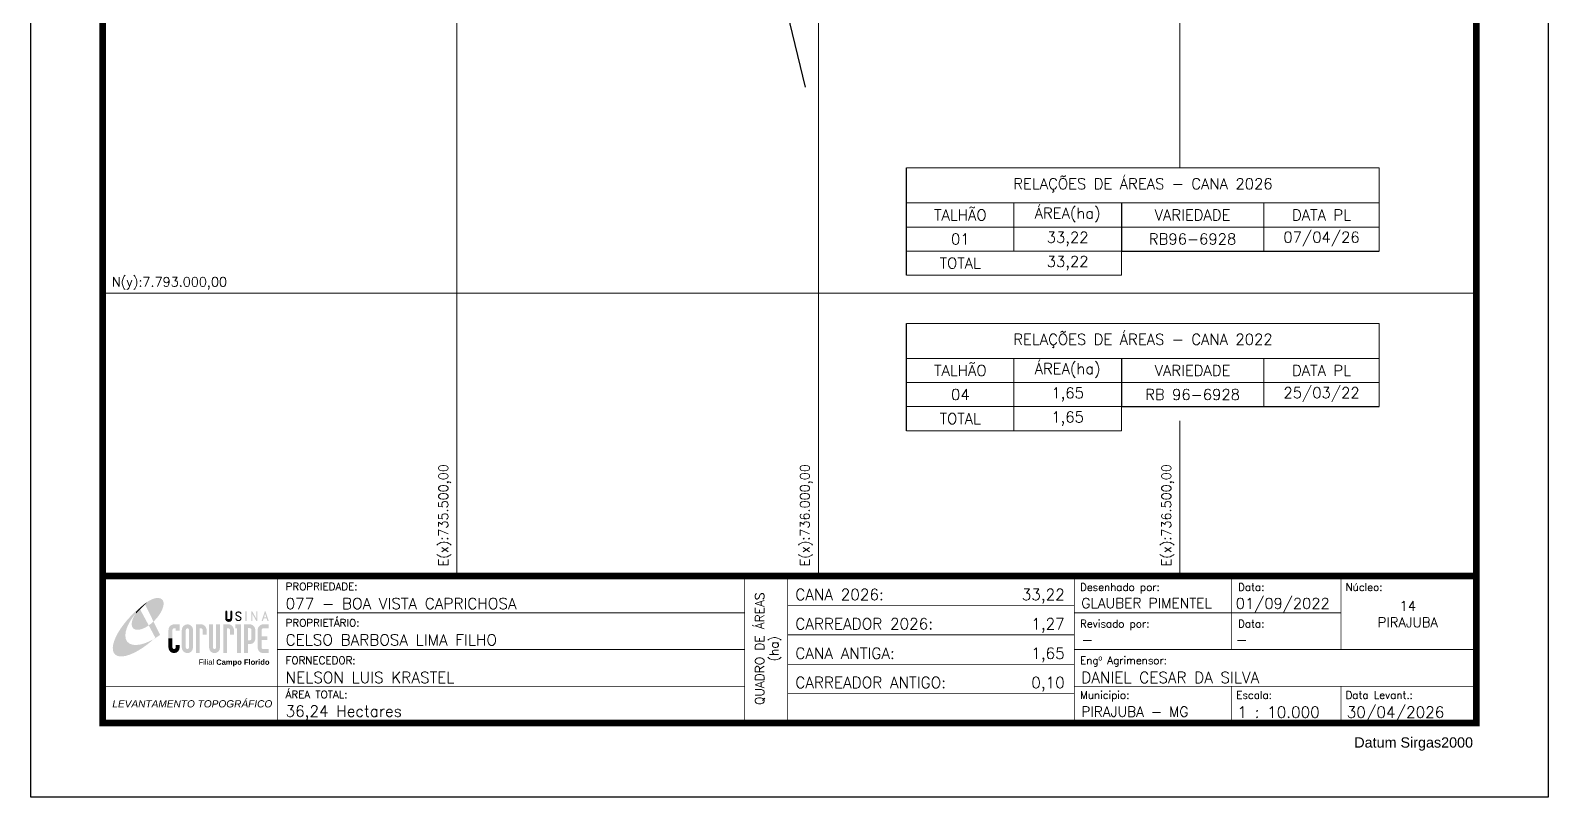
# Model space of a CAD drawing. Header units: millimetres. Extents: x 734910 to 737010, y 7792303 to 7795273.
# Drawn here: x 734910 to 737010, y 7792303 to 7793364 of the extents above; entities that cross this region are included whole.
import ezdxf
from ezdxf.enums import TextEntityAlignment as Align

# ---------------------------------------------------------------- set-up
doc = ezdxf.new("R2010")
doc.units = ezdxf.units.MM
doc.linetypes.add('LIN0', pattern=[0])
for name, color, linetype in [('CONFRONTANTES', 7, 'Continuous'), ('MARGEM', 5, 'Continuous'), ('QUADRO_DE_AREAS_CANA_2026', 7, 'Continuous'), ('QUADRO_DE_AREAS_CANA_ANTIGA', 7, 'Continuous'), ('TEXTO', 7, 'Continuous')]:
    doc.layers.add(name, color=color, linetype=linetype)
doc.layers.add('MALHA', color=253, linetype='Continuous', lineweight=13)
doc.styles.add('ARIAL', font='arial.ttf')
doc.styles.add('marcelo', font='arial.ttf')
doc.styles.add('ROMANS', font='romans', dxfattribs={"height": 0.2})
doc.styles.add('SIMPLEX', font='simplex', dxfattribs={"height": 0.2})
doc.styles.get("Standard").update_dxf_attribs({"font": 'arial.ttf'})

# ---------------------------------------------------------------- blocks, each defined once
blk = doc.blocks.new('A$C78F83FB3')
at = {"layer": 'MARGEM'}
h = blk.add_hatch(color=20, dxfattribs=at)
edge = h.paths.add_edge_path()
edge.add_ellipse((19.49, 23.77), major_axis=(-6.68, -6.67), ratio=0.469426, start_angle=292.73277, end_angle=601.25787)
edge.add_ellipse((22.83, 22.05), major_axis=(12.64, 11.29), ratio=0.457614, start_angle=79.90686, end_angle=107.91393)
edge = h.paths.add_edge_path()
edge.add_ellipse((18.28, 18.7), major_axis=(13.95, 13.59), ratio=0.386848, start_angle=63.96117, end_angle=264.59932)
edge.add_ellipse((22.83, 22.05), major_axis=(12.64, 11.29), ratio=0.457614, start_angle=107.91393, end_angle=245.11815, ccw=False)
edge.add_ellipse((19.49, 23.77), major_axis=(-6.68, -6.67), ratio=0.469426, start_angle=241.25787, end_angle=292.73277, ccw=False)
for color, points in [(20, [(15.46, 26.12), (14.17, 24.81), (14.06, 24.24), (14.39, 23.97), (14.67, 24.54), (19.47, 29.32), (18.48, 28.66), (17.31, 27.78)]), (7, [(58.42, 24.9), (57.9, 24.9), (57.9, 21.73, -0.414214), (57.15, 20.98), (56.84, 20.98, -0.414214), (56.09, 21.73), (56.09, 24.9), (55.57, 24.9), (55.57, 21.73, 0.414214), (56.84, 20.46), (57.15, 20.46, 0.414214), (58.42, 21.73)]), (7, [(61.7, 24.9), (61.23, 24.9, 0.396318), (60.04, 23.78), (60.04, 23.72, 0.151912), (60.39, 22.97), (60.46, 22.92), (62.18, 22), (62.85, 21.83, 0.12407), (62.51, 22.42), (60.75, 23.36, -0.13192), (60.56, 23.77, -0.385578), (61.23, 24.37), (61.7, 24.37, -0.414214), (62.37, 23.7), (62.89, 23.7, 0.414214)]), (7, [(62.37, 23.7), (62.89, 23.7, 0.414214), (61.7, 24.9), (61.23, 24.9, 0.396318), (60.04, 23.78), (60.04, 23.72, 0.151912), (60.39, 22.97), (60.46, 22.92), (62.18, 22), (62.18, 22, -0.131921), (62.37, 21.59, -0.385578), (61.7, 20.98), (61.23, 20.98, -0.414214), (60.56, 21.65), (60.04, 21.65, 0.414214), (61.23, 20.46), (61.7, 20.46, 0.402546), (62.89, 21.61, 0.165292), (62.51, 22.42), (60.75, 23.36, -0.13192), (60.56, 23.77, -0.385578), (61.23, 24.37), (61.7, 24.37, -0.414214)]), (7, [(30.97, 12.46), (29.13, 12.46), (29.13, 8.21, 1), (34.29, 8.21), (34.29, 9.41), (32.45, 9.41), (32.45, 8.21, -1), (30.97, 8.21)])]:
    blk.add_hatch(color=color, dxfattribs=at).paths.add_polyline_path(points)
h = blk.add_hatch(color=7, dxfattribs=at)
h.paths.add_polyline_path([(65.24, 24.9), (64.72, 24.9), (64.72, 20.46), (65.24, 20.46)])
h.paths.add_polyline_path([(67.38, 20.46), (67.9, 20.46), (67.9, 23.74), (69.74, 20.46), (70.23, 20.46), (70.23, 24.9), (69.71, 24.9), (69.71, 21.58), (67.85, 24.9), (67.38, 24.9)])
h.paths.add_polyline_path([(72.17, 20.46), (72.72, 20.46), (73.14, 21.73), (74.49, 21.73), (74.9, 20.46), (75.45, 20.46), (74, 24.9), (73.62, 24.9)])
h.paths.add_polyline_path([(73.81, 23.8), (74.32, 22.25), (73.31, 22.25)], flags=16)
h = blk.add_hatch(color=7, dxfattribs=at)
h.paths.add_polyline_path([(31.71, 18.93, 0.414214), (29.13, 16.35), (29.13, 12.46), (30.97, 12.46), (30.97, 16.35, -0.414214), (31.71, 17.09), (32.45, 17.09), (32.45, 16.02), (34.29, 16.02), (34.29, 18.93)])
h.paths.add_polyline_path([(44.15, 17.09, -0.414214), (44.89, 16.35), (44.89, 14.1), (46.72, 14.1), (46.72, 16.17, 0.433937), (44.15, 18.93), (41.77, 18.93), (41.77, 12.46), (43.61, 12.46), (43.61, 17.09)])
h.paths.add_polyline_path([(43.61, 12.46), (41.77, 12.46), (41.77, 5.62), (43.61, 5.62)])
h.paths.add_polyline_path([(47.92, 12.46), (49.75, 12.46), (49.75, 18.93), (47.92, 18.93)])
h.paths.add_polyline_path([(52.91, 18.93), (51.08, 18.93), (51.08, 12.46), (52.91, 12.46)])
h.paths.add_polyline_path([(51.08, 8.12, -1), (49.75, 8.12), (49.75, 12.46), (47.92, 12.46), (47.92, 8.12, 1), (52.91, 8.12), (52.91, 12.46), (51.08, 12.46)])
h.paths.add_polyline_path([(54.41, 12.46), (56.25, 12.46), (56.25, 17.09), (56.79, 17.09, -0.414214), (57.53, 16.35), (57.53, 14.1), (59.36, 14.1), (59.36, 16.17, 0.433937), (56.79, 18.93), (54.41, 18.93)])
h.paths.add_polyline_path([(56.25, 12.46), (54.41, 12.46), (54.41, 5.62), (56.25, 5.62)])
h.paths.add_polyline_path([(60.73, 12.46), (62.58, 12.46), (62.58, 18.93), (60.02, 18.93), (60.02, 17.08), (60.73, 17.08)])
h.paths.add_polyline_path([(62.58, 12.46), (60.73, 12.46), (60.73, 5.62), (62.58, 5.62)])
h.paths.add_polyline_path([(64.06, 12.46), (65.82, 12.46), (65.82, 17.17), (66.66, 17.17, -0.450417), (67.48, 16.25), (67.48, 12.46), (69.24, 12.46, 0.002307), (69.24, 12.48, 0.005282), (69.23, 12.54, -0.000938), (69.23, 12.53), (69.23, 16.17, 0.433937), (66.66, 18.93), (64.06, 18.93)])
h.paths.add_polyline_path([(64.06, 5.62), (65.82, 5.62), (65.82, 9.77), (66.66, 9.77, 0.426056), (69.24, 12.46), (67.48, 12.46), (67.48, 12.45, -0.450417), (66.66, 11.53), (65.82, 11.53), (65.82, 12.46), (64.06, 12.46)])
h.paths.add_polyline_path([(70.37, 12.46), (74.87, 12.46), (74.87, 13.44), (72.21, 13.44), (72.21, 16.35, -0.414214), (72.95, 17.09), (75.38, 17.09), (75.38, 18.93), (72.95, 18.93, 0.414214), (70.37, 16.35)])
h.paths.add_polyline_path([(72.21, 11.62), (74.87, 11.62), (74.87, 12.46), (70.37, 12.46), (70.37, 8.21, 0.414214), (72.95, 5.62), (75.38, 5.62), (75.38, 7.47), (72.95, 7.47, -0.414214), (72.21, 8.21)])
h = blk.add_hatch(color=7, dxfattribs=at)
h.paths.add_polyline_path([(35.29, 16.35), (35.29, 8.21, 1), (40.46, 8.21, 0.016978), (40.45, 8.38), (40.45, 16.17, 0.433937), (37.88, 18.93), (37.87, 18.93, 0.41391)])
h.paths.add_polyline_path([(38.62, 16.35), (38.62, 8.21, -1), (37.13, 8.21), (37.13, 16.35, -1)], flags=16)
at = {"layer": 'MARGEM', "color": 7, "linetype": 'Continuous'}
blk.add_lwpolyline([(58.42, 24.9), (57.9, 24.9), (57.9, 21.73, -0.414214), (57.15, 20.98), (56.84, 20.98, -0.414214), (56.09, 21.73), (56.09, 24.9), (55.57, 24.9), (55.57, 21.73, 0.414214), (56.84, 20.46), (57.15, 20.46, 0.414214), (58.42, 21.73), (58.42, 24.9)], format="xyb", close=True, dxfattribs=at)
at = {"layer": 'MARGEM', "color": 252, "insert": (43.05, 2.72), "char_height": 2.5, "attachment_point": 1, "style": 'ARIAL'}
blk.add_mtext_dynamic_manual_height_columns('Filial {\\fArial|b1|i0|c0|p34;Campo Florido}', width=33.0271, gutter_width=2.46, heights=[2.95], dxfattribs=at)

msp = doc.modelspace()

# ---------------------------------------------------------------- linework, layer by layer
at = {"layer": 'CONFRONTANTES'}
msp.add_lwpolyline([(735931.6, 7793491.1), (735981.7, 7793285.2)], dxfattribs=at)
at = {"layer": 'MALHA'}
for points in [[(735500, 7793134.7), (735500, 7794250.2)], [(736000, 7793134.7), (736000, 7793458.7)], [(736500, 7793173.4), (736500, 7793455.4)], [(735500, 7792608.6), (735500, 7793134.7)], [(736000, 7792608.6), (736000, 7793134.7)], [(735009.9, 7793000), (735485.8, 7793000)], [(735485.8, 7793000), (736121.9, 7793000)], [(736121.9, 7793000), (736909.9, 7793000)], [(736500, 7792608.6), (736500, 7792823.4)]]:
    msp.add_lwpolyline(points, dxfattribs=at)
at = {"layer": 'MARGEM', "color": 174, "linetype": 'LIN0', "elevation": 1127.4, "flags": 128}
msp.add_lwpolyline([(737009.9, 7792303.3), (737009.9, 7795273.3), (734909.9, 7795273.3), (734909.9, 7792303.3)], close=True, dxfattribs=at)
for points, const_width in [([(736909.9, 7792608.6), (736909.9, 7795173.3), (735009.9, 7795173.3), (735009.9, 7792608.6)], 9.09), ([(735251.5, 7792608.6), (735251.5, 7792405.3)], 1.01), ([(735898, 7792608.6), (735898, 7792407.8)], 1.01), ([(735957.3, 7792608.6), (735957.3, 7792407.8)], 1.01), ([(736353.9, 7792608.6), (736353.9, 7792407.8)], 1.01), ([(736570.9, 7792506.9), (736570.9, 7792608.6)], 1.01), ([(736722.6, 7792506.9), (736722.6, 7792608.6)], 1.01), ([(735251.5, 7792557.7), (735898, 7792557.7)], 1.01), ([(735957.3, 7792567.9), (736353.9, 7792567.9)], 1.01), ([(736353.9, 7792557.7), (736722.6, 7792557.7)], 1.01), ([(735957.3, 7792527.2), (736353.9, 7792527.2)], 1.01), ([(735251.5, 7792506.9), (735898, 7792506.9)], 1.01), ([(736353.9, 7792506.9), (736910, 7792506.9)], 1.01), ([(735957.3, 7792486.6), (736353.9, 7792486.6)], 1.01), ([(735009.9, 7792456.1), (735898, 7792456.1)], 1.01), ([(736353.9, 7792456.1), (736910, 7792456.1)], 1.01), ([(736570.9, 7792456.1), (736570.9, 7792405.7)], 1.01), ([(736722.6, 7792456.1), (736722.6, 7792405.7)], 1.01), ([(735957.3, 7792445.9), (736353.9, 7792445.9)], 1.01)]:
    msp.add_lwpolyline(points, dxfattribs=dict(at, const_width=const_width))
at = {"layer": 'MARGEM', "color": 174, "linetype": 'LIN0', "const_width": 9.09, "elevation": 1127.4, "flags": 128}
msp.add_lwpolyline([(735009.9, 7792608.6), (736909.9, 7792608.6), (736909.9, 7792405.3), (735009.9, 7792405.3)], close=True, dxfattribs=at)
at = {"layer": 'QUADRO_DE_AREAS_CANA_2026', "color": 174, "linetype": 'ByBlock', "lineweight": 0}
for p, q in [((736775.6, 7793173.4, 1127.4), (736121.9, 7793173.4, 1127.4)), ((736775.6, 7793173.4, 1127.4), (736775.6, 7793058.2, 1127.4)), ((736418.9, 7793024.9, 1127.4), (736121.9, 7793024.9, 1127.4))]:
    msp.add_line(p, q, dxfattribs=at)
at = {"layer": 'QUADRO_DE_AREAS_CANA_2026', "color": 174, "linetype": 'ByBlock', "lineweight": 30}
for p, q in [((736121.9, 7793058.2, 1127.4), (736121.9, 7793173.4, 1127.4)), ((736121.9, 7793024.9, 1127.4), (736121.9, 7793058.2, 1127.4))]:
    msp.add_line(p, q, dxfattribs=at)
at = {"layer": 'QUADRO_DE_AREAS_CANA_2026', "color": 7, "linetype": 'ByBlock', "lineweight": 0}
for p, q in [((736775.6, 7793124.9, 1127.4), (736121.9, 7793124.9, 1127.4)), ((736270.4, 7793124.9, 1127.4), (736270.4, 7793058.2, 1127.4)), ((736615.9, 7793124.9, 1127.4), (736615.9, 7793058.2, 1127.4)), ((736775.6, 7793091.5, 1127.4), (736121.9, 7793091.5, 1127.4)), ((736418.9, 7793058.2, 1127.4), (736121.9, 7793058.2, 1127.4))]:
    msp.add_line(p, q, dxfattribs=at)
at = {"layer": 'QUADRO_DE_AREAS_CANA_2026', "color": 7, "linetype": 'ByBlock', "lineweight": 30}
msp.add_line((736418.9, 7793124.9, 1127.4), (736418.9, 7793058.2, 1127.4), dxfattribs=at)
at = {"layer": 'QUADRO_DE_AREAS_CANA_2026', "color": 174, "linetype": 'Continuous', "elevation": 1127.4}
msp.add_lwpolyline([(736418.9, 7793058.2), (736775.6, 7793058.2)], dxfattribs=at)
at = {"layer": 'QUADRO_DE_AREAS_CANA_2026', "color": 174, "linetype": 'ByBlock', "lineweight": 0, "elevation": 1127.4}
msp.add_lwpolyline([(736418.9, 7793024.9), (736418.9, 7793058.2)], dxfattribs=at)
at = {"layer": 'QUADRO_DE_AREAS_CANA_ANTIGA', "color": 174, "linetype": 'ByBlock', "lineweight": 30}
msp.add_line((736121.9, 7792809.7, 1127.4), (736121.9, 7792958.2, 1127.4), dxfattribs=at)
at = {"layer": 'QUADRO_DE_AREAS_CANA_ANTIGA', "color": 174, "linetype": 'ByBlock', "lineweight": 0}
for p, q in [((736775.6, 7792958.2, 1127.4), (736121.9, 7792958.2, 1127.4)), ((736775.6, 7792958.2, 1127.4), (736775.6, 7792843, 1127.4)), ((736418.9, 7792809.7, 1127.4), (736121.9, 7792809.7, 1127.4))]:
    msp.add_line(p, q, dxfattribs=at)
at = {"layer": 'QUADRO_DE_AREAS_CANA_ANTIGA', "color": 7, "linetype": 'ByBlock', "lineweight": 0}
for p, q in [((736775.6, 7792909.7, 1127.4), (736121.9, 7792909.7, 1127.4)), ((736270.4, 7792909.7, 1127.4), (736270.4, 7792809.7, 1127.4)), ((736615.9, 7792909.7, 1127.4), (736615.9, 7792843, 1127.4)), ((736775.6, 7792876.3, 1127.4), (736121.9, 7792876.3, 1127.4)), ((736418.9, 7792843, 1127.4), (736121.9, 7792843, 1127.4))]:
    msp.add_line(p, q, dxfattribs=at)
at = {"layer": 'QUADRO_DE_AREAS_CANA_ANTIGA', "color": 7, "linetype": 'ByBlock', "lineweight": 30}
msp.add_line((736418.9, 7792909.7, 1127.4), (736418.9, 7792843, 1127.4), dxfattribs=at)
at = {"layer": 'QUADRO_DE_AREAS_CANA_ANTIGA', "color": 174, "linetype": 'Continuous', "elevation": 1127.4}
msp.add_lwpolyline([(736418.9, 7792843), (736775.6, 7792843)], dxfattribs=at)
at = {"layer": 'QUADRO_DE_AREAS_CANA_ANTIGA', "color": 174, "linetype": 'ByBlock', "lineweight": 0, "elevation": 1127.4}
msp.add_lwpolyline([(736418.9, 7792809.7), (736418.9, 7792843)], dxfattribs=at)

# ---------------------------------------------------------------- block references
at = {"layer": 'MARGEM', "color": 7, "linetype": 'ByBlock', "xscale": 2.992089735354253, "yscale": 2.992089735354253, "zscale": 2.992089735354253}
msp.add_blockref('A$C78F83FB3', (735013.8, 7792485.1, 2254.8), dxfattribs=at)

# ---------------------------------------------------------------- texts
at = {"layer": 'MALHA', "insert": (735022.6, 7793022.2, 1127.4), "char_height": 13, "width": 172.714, "attachment_point": 1, "style": 'ROMANS'}
msp.add_mtext('N(y):7.793.000,00', dxfattribs=at)
at = {"layer": 'MALHA', "char_height": 13, "width": 151.903, "attachment_point": 1, "rotation": 90, "style": 'ROMANS'}
for s, insert in [('E(x):735.500,00', (735474.6, 7792621.9, 1127.4)), ('E(x):736.000,00', (735974.6, 7792621.9, 1127.4)), ('E(x):736.500,00', (736474.6, 7792621.9, 1127.4))]:
    msp.add_mtext(s, dxfattribs=dict(at, insert=insert))
at = {"layer": 'QUADRO_DE_AREAS_CANA_2026', "color": 7, "linetype": 'Continuous', "insert": (736448.8, 7793149.2, 1127.4), "char_height": 15, "width": 573.794, "attachment_point": 5, "line_spacing_factor": 0.9, "style": 'ROMANS'}
msp.add_mtext('RELAÇÕES DE ÁREAS - CANA 2026', dxfattribs=at)
at = {"layer": 'QUADRO_DE_AREAS_CANA_2026', "color": 7, "char_height": 15, "attachment_point": 5, "style": 'ROMANS'}
for s, insert, width in [('ÁREA(ha)', (736344.6, 7793108.2, 1127.4), 85.935), ('TALHÃO', (736196.2, 7793108.2, 1127.4), 85.935), ('VARIEDADE', (736517.4, 7793108.2, 1127.4), 85.935), ('DATA PL', (736695.8, 7793108.2, 1127.4), 146.366), ('01', (736196.2, 7793074.9, 1127.4), 85.935), ('{\\C256;33,22}', (736344.6, 7793074.9, 1127.4), 85.935), ('RB96-6928', (736517.4, 7793074.9, 1127.4), 85.935), ('07/04/26', (736695.8, 7793074.9, 1127.4), 85.935), ('TOTAL', (736196.2, 7793041.6, 1127.4), 85.935), ('{\\C256;33,22}', (736344.6, 7793041.6, 1127.4), 85.935)]:
    msp.add_mtext(s, dxfattribs=dict(at, insert=insert, width=width))
at = {"layer": 'QUADRO_DE_AREAS_CANA_ANTIGA', "color": 7, "linetype": 'Continuous', "insert": (736448.8, 7792934, 1127.4), "char_height": 15, "width": 573.794, "attachment_point": 5, "line_spacing_factor": 0.9, "style": 'ROMANS'}
msp.add_mtext('RELAÇÕES DE ÁREAS - CANA 2022', dxfattribs=at)
at = {"layer": 'QUADRO_DE_AREAS_CANA_ANTIGA', "color": 7, "char_height": 15, "attachment_point": 5, "style": 'ROMANS'}
for s, insert, width in [('TALHÃO', (736196.2, 7792893, 1127.4), 85.935), ('ÁREA(ha)', (736344.6, 7792893, 1127.4), 85.935), ('VARIEDADE', (736517.4, 7792893, 1127.4), 85.935), ('DATA PL', (736695.8, 7792893, 1127.4), 146.366), ('{\\C256;1,65}', (736344.6, 7792859.7, 1127.4), 85.935), ('25/03/22', (736695.8, 7792859.7, 1127.4), 85.935), ('04', (736196.2, 7792859.7, 1127.4), 85.935), ('RB 96-6928', (736517.4, 7792859.7, 1127.4), 152.652), ('TOTAL', (736196.2, 7792826.3, 1127.4), 85.935), ('{\\C256;1,65}', (736344.6, 7792826.3, 1127.4), 85.935)]:
    msp.add_mtext(s, dxfattribs=dict(at, insert=insert, width=width))
at = {"layer": 'TEXTO', "linetype": 'Continuous', "lineweight": 9}
for s, height, style, p in [('PROPRIEDADE:', 10.457, 'SIMPLEX', (735262.9, 7792599.4, 1127.4)), ('Desenhado por:', 10.457, 'SIMPLEX', (736361.8, 7792598.5, 1127.4)), ('Data:', 10.46, 'SIMPLEX', (736580.4, 7792598.5, 1127.4)), ('Núcleo:', 10.46, 'SIMPLEX', (736729, 7792598.5, 1127.4)), ('PROPRIETÁRIO:', 10.457, 'SIMPLEX', (735262.9, 7792549.1, 1127.4)), ('Revisado por:', 10.457, 'SIMPLEX', (736361.8, 7792547.8, 1127.4)), ('Data:', 10.46, 'SIMPLEX', (736580.4, 7792547.8, 1127.4)), ('FORNECEDOR:', 10.457, 'SIMPLEX', (735262.9, 7792497.2, 1127.4)), ('Engº Agrimensor:', 10.457, 'SIMPLEX', (736361.8, 7792497.2, 1127.4)), ('ÁREA TOTAL:', 10.457, 'SIMPLEX', (735262.9, 7792449.9, 1127.4)), ('Municipio:', 10.46, 'SIMPLEX', (736361.8, 7792449.1, 1127.4)), ('Escala:', 10.46, 'SIMPLEX', (736577.9, 7792449.1, 1127.4)), ('Data Levant.:', 10.457, 'SIMPLEX', (736729, 7792449.1, 1127.4)), ('Datum Sirgas2000', 14.196, 'marcelo', (736741.1, 7792385.4, 1127.4))]:
    msp.add_text(s, height=height, dxfattribs=dict(at, style=style)).set_placement(p, align=Align.TOP_LEFT)
at = {"layer": 'TEXTO', "linetype": 'Continuous', "style": 'SIMPLEX'}
for s, height, p in [('077 - BOA VISTA CAPRICHOSA', 15.436, (735262.9, 7792578.2, 1127.4)), ('CANA 2026:', 15.44, (735967.9, 7792590.7, 1127.4)), ('GLAUBER PIMENTEL', 14, (736363.5, 7792578.2, 1127.4)), ('01/09/2022', 14.86, (736577.2, 7792578.2, 1127.4)), ('CARREADOR 2026:', 15.436, (735967.9, 7792550.2, 1127.4)), ('CELSO BARBOSA LIMA FILHO', 15.436, (735262.9, 7792527.9, 1127.4)), ('-', 15, (736363.5, 7792527.9, 1127.4)), ('-', 14.9, (736577.2, 7792527.9, 1127.4)), ('CANA ANTIGA:', 15.436, (735967.9, 7792509.4, 1127.4)), ('NELSON LUIS KRASTEL', 15.436, (735262.9, 7792476, 1127.4)), ('DANIEL CESAR DA SILVA', 15.436, (736363.5, 7792476, 1127.4)), ('CARREADOR ANTIGO:', 15.436, (735967.9, 7792468.9, 1127.4)), ('36,24 Hectares', 15.436, (735262.9, 7792429.4, 1127.4)), ('30/04/2026', 15.44, (736730.6, 7792427.9, 1127.4)), ('PIRAJUBA - MG', 13.942, (736363.5, 7792427.9, 1127.4)), ('1 : 10.000', 15.44, (736579.5, 7792427.9, 1127.4))]:
    msp.add_text(s, height=height, dxfattribs=at).set_placement(p, align=Align.TOP_LEFT)
for s, height, p in [('QUADRO DE ÁREAS', 12.349, (735918.6, 7792508, 1127.4)), ('(ha)', 12.35, (735938.3, 7792508, 1127.4))]:
    msp.add_text(s, height=height, rotation=90, dxfattribs=at).set_placement(p, align=Align.MIDDLE_CENTER)
for s, p in [('33,22', (736340.6, 7792590.7, 1127.4)), ('1,27', (736340.6, 7792550.2, 1127.4)), ('1,65', (736340.6, 7792509.4, 1127.4)), ('0,10', (736340.6, 7792468.9, 1127.4))]:
    msp.add_text(s, height=15.44, dxfattribs=at).set_placement(p, align=Align.TOP_RIGHT)
for s, p in [('14', (736815.1, 7792574, 1127.4)), ('PIRAJUBA', (736815.1, 7792551.3, 1127.4))]:
    msp.add_text(s, height=13.44, dxfattribs=at).set_placement(p, align=Align.TOP_CENTER)
at = {"layer": 'TEXTO', "color": 3, "linetype": 'ByBlock', "lineweight": 5, "insert": (735023.3, 7792436.8, 1127.4), "char_height": 10, "attachment_point": 1}
msp.add_mtext_dynamic_manual_height_columns('{\\fArial|b0|i1|c0|p34;\\C7;LEVANTAMENTO TOPOGRÁFICO}', width=1017.673, gutter_width=1, heights=[-12.7], dxfattribs=at)

doc.saveas('drawing.dxf')
